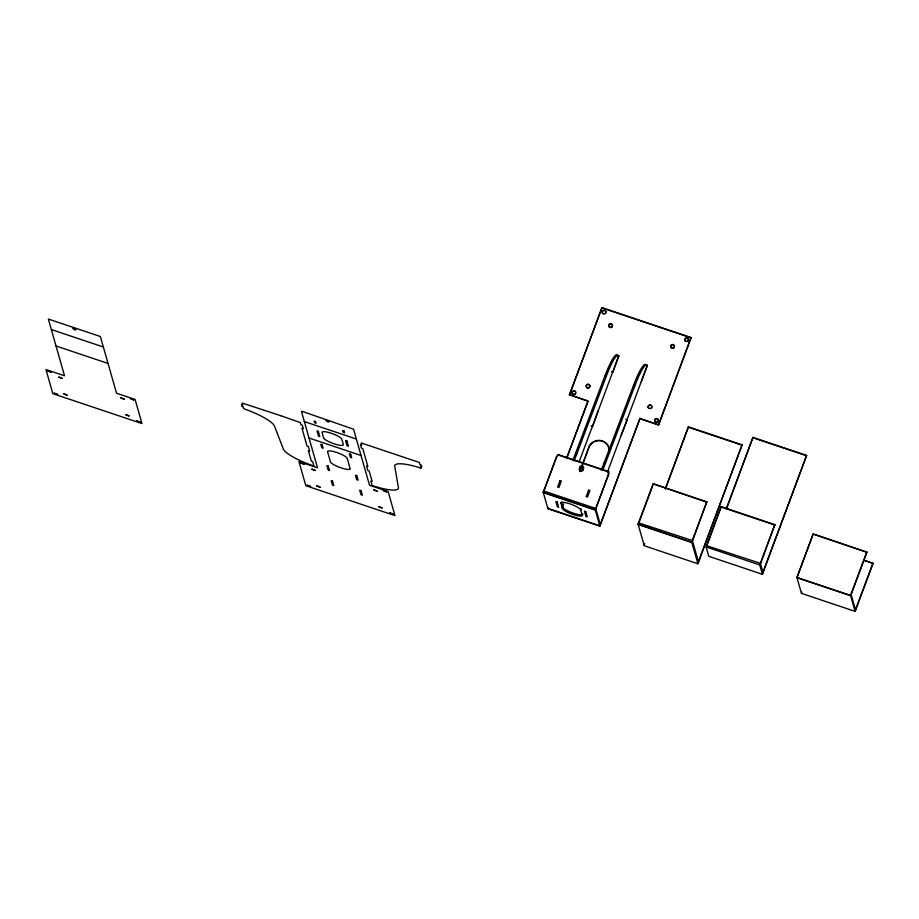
<?xml version="1.0" encoding="UTF-8"?>
<svg xmlns="http://www.w3.org/2000/svg" width="919" height="919" viewBox="0 0 919 919"><rect width="100%" height="100%" fill="white"/><g stroke="black" fill="none" stroke-linecap="round" stroke-linejoin="round"><path stroke-width="1.38" d="M558.212 454.652L556.581 457.157L543.313 492.618L595.328 510.079L608.585 474.606L608.562 471.562L558.212 454.652L556.477 456.8L543.221 492.262L547.908 508.712L599.912 526.173L639.98 418.363L658.659 424.957L640.084 418.719M608.585 474.606L608.562 471.562M562.899 507.242A10.568 2.275 20.5 0 0 573.559 513.25A10.568 2.275 20.5 0 0 582.703 513.893L582.221 515.18A10.568 2.275 20.5 0 1 573.077 514.537A10.568 2.275 20.5 0 1 562.417 508.529L562.922 507.116L561.463 501.981L560.981 503.279L562.485 508.563M579.74 471.608L589.194 446.266A10.568 10.201 -15.9 0 1 609.194 449.69M580.326 470.654L589.297 446.623A10.568 10.201 -15.9 0 1 609.297 450.046M608.55 453.71L609.021 452.355M566.989 457.673L588.08 401.27L569.401 394.676L601.956 307.624L691.111 337.537L658.659 424.957M569.504 395.032L601.956 307.624M566.38 458.661L587.976 400.914L569.401 394.676M547.908 508.712L548.39 507.426M562.106 507.391L563.634 503.922M579.395 461.143L618.74 355.894L617.419 355.458M618.74 355.894L612.812 372.379L611.399 371.575M580.222 470.919A1.758 1.7 -15.9 0 1 579.579 468.954L580.073 466.99A1.758 1.7 -15.9 0 1 582.324 465.933A1.758 1.7 -15.9 0 1 583.381 468.093L582.876 470.068A1.758 1.7 -15.9 0 1 581.968 471.045M579.579 468.954L580.073 466.99M582.876 470.068L583.381 468.093M607.448 472.079L647.309 365.486L645.988 365.038M647.309 365.486L641.278 381.603M599.912 526.173L595.225 509.723L608.481 474.25M639.98 418.363L599.808 525.806L547.804 508.356M658.555 424.601L691.111 337.537M665.333 488.621L688.434 426.83L742.092 444.83L697.923 563.772L644.265 545.76L638.085 524.106L653.156 483.796L706.814 501.808L691.869 542.555L638.211 524.554L652.777 485.577M644.139 545.323L644.736 543.703M665.459 489.069L688.434 426.83M697.923 563.772L691.743 542.107L706.814 501.808M697.797 563.324L742.092 444.83M726.343 508.575L752.96 437.375L806.618 455.387L762.448 574.318L708.779 556.317L706.114 546.931L721.174 506.633L774.843 524.634L760.495 563.772M721.174 506.633L706.837 545.771L760.369 563.324L763.046 572.709M726.469 509.023L752.96 437.375M762.448 574.318L759.772 564.944L774.843 524.634M762.31 573.87L806.618 455.387M863.561 559.935L873.05 563.416L855.118 611.376L801.46 593.375L796.911 577.408L813.177 533.882L866.939 552.216L850.661 595.753L797.003 577.741L813.177 533.882M801.46 593.375L801.908 592.158M855.118 611.376L850.569 595.409L866.835 551.882M855.474 609.837L872.958 563.083M572.686 460.442A31.786 4.859 -71.4 0 0 575.581 453.193L604.932 375.917A30.396 4.641 -71.4 0 1 617.522 355.814M574.007 460.89A31.786 4.859 -71.4 0 0 576.902 453.641L606.253 376.365A30.396 4.641 -71.4 0 1 618.843 356.25M601.256 470.034A31.786 4.859 -71.4 0 0 604.151 462.774L633.49 385.509A30.396 4.641 -71.4 0 1 646.091 365.394M602.577 470.471A31.786 4.859 -71.4 0 0 605.472 463.222L634.811 385.946A30.396 4.641 -71.4 0 1 647.413 365.842M602.048 307.98L691.214 337.893M604.932 375.917L606.253 376.365M633.49 385.509L634.811 385.946M754.43 438.271L805.4 455.376M688.561 427.278L742.219 445.278M625.701 419.282L627.126 420.086L620.991 435.847M591.112 425.819L592.537 426.623L598.464 410.138M575.581 453.193L576.902 453.641M604.151 462.774L605.472 463.222M814.613 534.663L866.939 552.216M706.941 502.256L653.156 483.796M721.312 507.081L774.97 525.082M558.304 455.008L608.665 471.918M863.665 560.268L873.05 563.416M543.703 490.976L595.707 508.425L600.394 524.875M543.221 492.262L595.225 509.723M638.085 524.106L691.743 542.107M706.114 546.931L759.772 564.944M796.911 577.408L850.569 595.409M51.349 329.553L103.353 347.003M304.35 421.591L356.354 439.041M56.036 346.003L108.051 363.453M309.037 438.041L361.041 455.491M560.981 503.279L560.877 503.015A10.568 2.275 20.5 0 1 569.677 503.773A10.568 2.275 20.5 0 1 580.452 509.402C580.957 511.711 581.578 506.38 580.636 509.873L582.221 515.18M851.109 594.536L855.566 610.17M698.52 562.164L692.352 540.498L638.82 522.934M575.742 393.493A1.849 1.781 -15.9 0 1 572.951 394.4A1.849 1.781 -15.9 0 1 572.824 391.563A1.849 1.781 -15.9 0 1 575.685 392.126A1.849 1.781 -15.9 0 1 573.272 394.251A1.849 1.781 -15.9 0 1 572.721 391.207A1.849 1.781 -15.9 0 1 575.731 392.218M648.699 408.358A1.849 1.781 -15.9 0 1 648.837 405.727A1.849 1.781 -15.9 0 1 651.537 406.037A1.849 1.781 -15.9 0 1 650.928 408.622M655.833 422.281A1.849 1.781 -15.9 0 1 655.121 419.535A1.849 1.781 -15.9 0 1 658.038 419.523A1.849 1.781 -15.9 0 1 657.246 422.269M685.494 341.386A1.849 1.781 -15.9 0 1 685.425 338.755A1.849 1.781 -15.9 0 1 688.136 338.858A1.849 1.781 -15.9 0 1 687.734 341.477M612.525 326.073A1.849 1.781 -15.9 0 1 609.688 327.359A1.849 1.781 -15.9 0 1 609.734 324.338A1.849 1.781 -15.9 0 1 612.536 325.613M603.197 313.861A1.849 1.781 -15.9 0 1 602.761 311.162A1.849 1.781 -15.9 0 1 605.587 311.15A1.849 1.781 -15.9 0 1 605.047 313.861M582.772 469.701A1.758 1.7 -15.9 0 1 580.521 470.769A1.758 1.7 -15.9 0 1 579.475 468.598M580.176 467.346A1.758 1.7 -15.9 0 1 582.428 466.289A1.758 1.7 -15.9 0 1 583.485 468.449M47.799 370.851L51.211 372.218L47.799 370.851M58.908 377.112L62.331 378.479L58.908 377.112M73.083 328.359C75.427 332.046 78.195 328.451 73.083 328.359M300.8 462.889L304.212 464.256L300.8 462.889M311.909 469.149L315.332 470.517L311.909 469.149M326.084 420.397C328.428 424.073 331.196 420.477 326.084 420.397M323.568 437.72L323.545 437.858A10.568 2.275 20.5 0 0 334.217 443.866A10.568 2.275 20.5 0 0 343.35 444.509L341.581 438.731A10.568 2.275 20.5 0 0 330.806 433.102A10.568 2.275 20.5 0 0 322.006 432.344L323.568 437.72M560.039 480.58L557.626 487.024L558.947 487.472L561.36 481.016L560.039 480.58M588.597 490.16L586.184 496.616L587.505 497.053L589.918 490.608L588.597 490.16M125.627 414.618L129.051 415.928L125.627 414.618M378.617 506.656L382.051 507.966L378.617 506.656M54.187 393.171L57.61 394.481L54.187 393.171M307.187 485.198L310.611 486.519L307.187 485.198M120.86 397.87L124.272 399.191L120.86 397.87M373.861 489.907L377.272 491.228L373.861 489.907M136.782 420.856L140.159 422.223L136.782 420.856M389.782 512.894L393.16 514.261L389.782 512.894M302.179 411.367L301.547 411.769L317.526 467.805L298.951 461.579L305.82 485.691L394.975 515.616L388.105 491.493L369.53 485.266L353.551 429.219L302.179 411.367M63.79 393.814L67.121 395.204L63.79 393.814M316.779 485.852L320.122 487.242L316.779 485.852M130.452 398.513L133.783 399.914L130.452 398.513M383.453 490.551L386.784 491.941L383.453 490.551M420.948 468.139L418.398 467.323A31.786 6.824 20.5 0 0 394.779 466.622L398.387 487.369A30.396 6.525 20.5 0 1 372.103 485.508L370.828 481.039L372.149 481.487L369.139 470.93L367.818 470.482L366.543 466.013L367.864 466.461L362.775 448.598L361.454 448.15L360.443 444.601L361.764 445.049L361.156 442.924L419.328 462.441L419.926 464.566L421.247 465.014L421.764 466.795L420.442 466.347L420.948 468.139M100.366 336.515L48.351 319.054L64.525 375.768L45.95 369.541L52.831 393.654L141.985 423.579L135.104 399.455L116.529 393.229L100.366 336.515M557.19 502.004L555.869 501.556L557.373 506.84L558.695 507.288L557.19 502.004M585.759 511.584L584.438 511.148L585.943 516.432L587.264 516.869L585.759 511.584M315.516 421.476L314.195 421.04L314.7 422.82L316.021 423.268L315.516 421.476M344.074 431.068L342.753 430.62L343.269 432.412L344.591 432.849L344.074 431.068M280.927 415.744L242.179 403.062L242.788 405.187L241.467 404.751L241.984 406.531L243.305 406.979L243.811 408.76L246.384 409.667A31.786 6.824 20.5 0 1 274.551 426.347L283.259 448.794A30.396 6.525 20.5 0 0 313.942 466.059L312.667 461.591L311.346 461.154L308.336 450.586L309.657 451.034L308.382 446.565L307.061 446.129L301.972 428.254L303.293 428.702L302.282 425.152L300.961 424.704L300.352 422.591L280.927 415.744M318.319 431.333L316.998 430.885L318.502 436.169L319.823 436.617L318.319 431.333M346.888 440.913L345.567 440.477L347.072 445.749L348.393 446.197L346.888 440.913M322.121 444.67L320.8 444.233L321.822 447.783L323.132 448.219L322.121 444.67M350.69 454.262L349.369 453.814L350.38 457.363L351.701 457.811L350.69 454.262M328.232 466.094L326.911 465.646L328.186 470.114L329.507 470.551L328.232 466.094M356.79 475.674L355.469 475.238L356.744 479.695L358.065 480.143L356.79 475.674M332.517 481.119L331.196 480.671L332.471 485.14L333.792 485.588L332.517 481.119M361.075 490.7L359.754 490.264L361.029 494.732L362.35 495.169L361.075 490.7M347.359 458.753L347.118 458.041A10.568 2.275 20.5 0 0 336.503 452.412A10.568 2.275 20.5 0 0 327.497 451.528L330.518 462.165A10.568 2.275 20.5 0 0 340.8 467.782A10.568 2.275 20.5 0 0 350.196 468.897L347.359 458.753M587.471 387.99A1.849 1.781 -15.9 0 0 589.918 385.957A1.849 1.781 -15.9 0 0 586.908 384.958A1.849 1.781 -15.9 0 0 587.471 387.99M672.088 348.347A1.849 1.781 -15.9 0 0 674.408 346.176A1.849 1.781 -15.9 0 0 671.352 345.349A1.849 1.781 -15.9 0 0 672.088 348.347M649.423 408.461A1.849 1.781 -15.9 0 0 651.697 406.244A1.849 1.781 -15.9 0 0 648.619 405.474A1.849 1.781 -15.9 0 0 649.423 408.461M655.729 421.924A1.849 1.781 -15.9 0 0 658.291 420.017A1.849 1.781 -15.9 0 0 655.362 418.846A1.849 1.781 -15.9 0 0 655.729 421.924M671.984 347.991A1.849 1.781 -15.9 0 0 674.305 345.82A1.849 1.781 -15.9 0 0 671.249 344.993A1.849 1.781 -15.9 0 0 671.984 347.991M685.792 341.282A1.849 1.781 -15.9 0 0 688.446 339.502A1.849 1.781 -15.9 0 0 685.574 338.192A1.849 1.781 -15.9 0 0 685.792 341.282M587.367 387.634A1.849 1.781 -15.9 0 0 589.814 385.601A1.849 1.781 -15.9 0 0 586.816 384.59A1.849 1.781 -15.9 0 0 587.367 387.634M609.871 327.153A1.849 1.781 -15.9 0 0 612.433 325.257A1.849 1.781 -15.9 0 0 609.504 324.074A1.849 1.781 -15.9 0 0 609.871 327.153M603.542 313.678A1.849 1.781 -15.9 0 0 605.839 311.484A1.849 1.781 -15.9 0 0 602.761 310.691A1.849 1.781 -15.9 0 0 603.542 313.678"/></g></svg>
